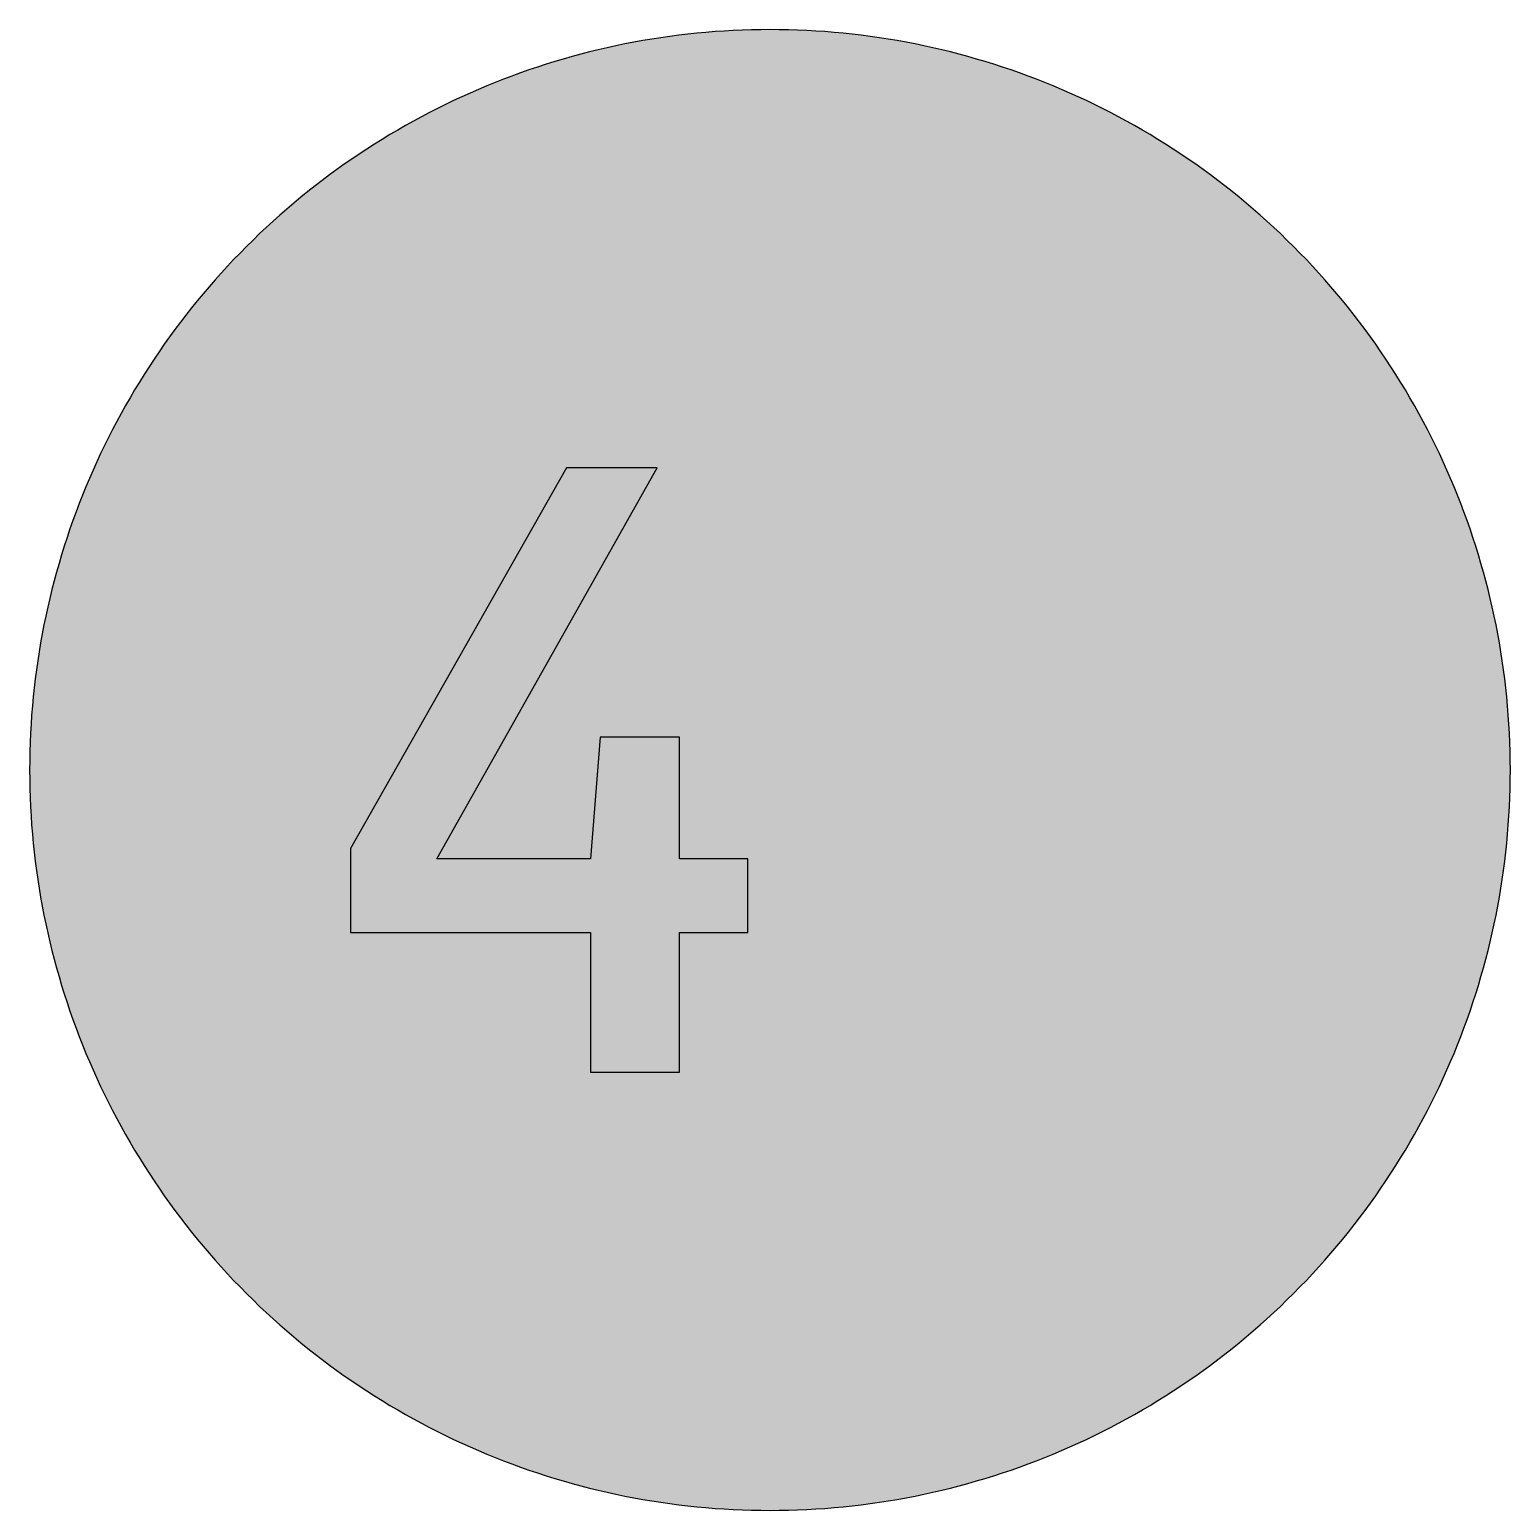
# Model space of a CAD drawing. Header units: millimetres. Extents: x 0 to 212, y 0 to 212.
import ezdxf

# ---------------------------------------------------------------- set-up
doc = ezdxf.new("R2010")
doc.units = ezdxf.units.MM

msp = doc.modelspace()

# ---------------------------------------------------------------- hatches: boundary and pattern name
for color, points in [(254, [(211.7189, 105.8869), (211.709, 107.2007), (211.6861, 108.5139), (211.6455, 109.8245), (211.5871, 111.1326), (211.5134, 112.4407), (211.4245, 113.7437), (211.3204, 115.0468), (211.201, 116.3447), (211.0638, 117.6426), (210.9114, 118.9355), (210.7413, 120.2258), (210.5584, 121.5136), (210.3577, 122.7988), (210.1418, 124.079), (209.9107, 125.3566), (209.6643, 126.6292), (209.4027, 127.8992), (209.1258, 129.1641), (208.8337, 130.4239), (208.5264, 131.6812), (208.2038, 132.936), (207.866, 134.1831), (207.5104, 135.4277), (207.1421, 136.6647), (206.7611, 137.8991), (206.3623, 139.1285), (205.9483, 140.3502), (205.5216, 141.5694), (205.0771, 142.781), (204.6199, 143.9901), (204.1474, 145.1915), (203.6623, 146.3853), (203.1619, 147.574), (202.6463, 148.7576), (202.1154, 149.9362), (201.5693, 151.1046), (201.0105, 152.2705), (200.439, 153.4262), (199.8523, 154.5768), (199.2503, 155.7198), (198.6356, 156.8577), (198.0057, 157.9855), (197.3605, 159.1081), (196.7052, 160.2232), (196.0321, 161.3281), (195.3489, 162.4279), (194.6504, 163.5176), (193.9366, 164.6022), (193.2102, 165.6766), (192.471, 166.7434), (191.7167, 167.8), (190.9521, 168.849), (190.1698, 169.8904), (189.3773, 170.9217), (188.5696, 171.9428), (187.7517, 172.9562), (186.9161, 173.9621), (186.0702, 174.9552), (185.2117, 175.9407), (184.338, 176.9161), (183.454, 177.8838), (182.5549, 178.8389), (181.643, 179.7837), (180.721, 180.7185), (179.7837, 181.643), (178.8389, 182.5549), (177.8838, 183.454), (176.9161, 184.338), (175.9407, 185.2117), (174.9552, 186.0702), (173.9621, 186.9161), (172.9562, 187.7492), (171.9428, 188.5696), (170.9217, 189.3773), (169.8904, 190.1698), (168.849, 190.9496), (167.8, 191.7167), (166.7408, 192.471), (165.6766, 193.2102), (164.6022, 193.9366), (163.5176, 194.6504), (162.4279, 195.3489), (161.3281, 196.0321), (160.2232, 196.7052), (159.1081, 197.3631), (157.9855, 198.0057), (156.8577, 198.6356), (155.7198, 199.2503), (154.5768, 199.8523), (153.4262, 200.439), (152.2705, 201.0131), (151.1046, 201.5719), (149.9362, 202.1154), (148.7576, 202.6463), (147.574, 203.1619), (146.3853, 203.6623), (145.1889, 204.15), (143.9875, 204.6199), (142.781, 205.0796), (141.5694, 205.5216), (140.3502, 205.9483), (139.1285, 206.3623), (137.8991, 206.7611), (136.6647, 207.1446), (135.4252, 207.5129), (134.1831, 207.866), (132.9334, 208.2038), (131.6812, 208.5264), (130.4239, 208.8337), (129.1641, 209.1284), (127.8966, 209.4052), (126.6292, 209.6668), (125.3541, 209.9132), (124.0765, 210.1444), (122.7963, 210.3603), (121.5136, 210.5584), (120.2258, 210.7438), (118.9355, 210.9114), (117.6401, 211.0638), (116.3447, 211.201), (115.0468, 211.3229), (113.7437, 211.4271), (112.4382, 211.516), (111.1326, 211.5896), (109.8245, 211.6455), (108.5113, 211.6861), (107.1982, 211.7115), (105.885, 211.7192), (104.5693, 211.7115), (103.2561, 211.6861), (101.9454, 211.6455), (100.6373, 211.5896), (99.3292, 211.516), (98.0262, 211.4271), (96.7232, 211.3229), (95.4253, 211.201), (94.1273, 211.0638), (92.8345, 210.9114), (91.5441, 210.7438), (90.2564, 210.5584), (88.9711, 210.3603), (87.691, 210.1444), (86.4133, 209.9132), (85.1408, 209.6668), (83.8708, 209.4052), (82.6059, 209.1284), (81.346, 208.8337), (80.0887, 208.5264), (78.834, 208.2038), (77.5868, 207.866), (76.3422, 207.5129), (75.1053, 207.1446), (73.8708, 206.7611), (72.6415, 206.3623), (71.4197, 205.9483), (70.2005, 205.5216), (68.9889, 205.0796), (67.7799, 204.6199), (66.5785, 204.15), (65.3847, 203.6623), (64.196, 203.1619), (63.0123, 202.6463), (61.8338, 202.1154), (60.6628, 201.5719), (59.4995, 201.0131), (58.3438, 200.439), (57.1932, 199.8523), (56.0502, 199.2503), (54.9123, 198.6356), (53.7845, 198.0057), (52.6618, 197.3631), (51.5468, 196.7052), (50.4419, 196.0321), (49.342, 195.3489), (48.2524, 194.6504), (47.1678, 193.9366), (46.0934, 193.2102), (45.0266, 192.471), (43.9699, 191.7167), (42.9209, 190.9496), (41.8795, 190.1698), (40.8483, 189.3773), (39.8272, 188.5696), (38.8137, 187.7492), (37.8079, 186.9161), (36.8148, 186.0702), (35.8292, 185.2117), (34.8539, 184.338), (33.8861, 183.454), (32.9311, 182.5549), (31.9862, 181.643), (31.049, 180.7185), (30.1269, 179.7837), (29.2151, 178.8389), (28.3159, 177.8838), (27.432, 176.9161), (26.5582, 175.9407), (25.6997, 174.9552), (24.8539, 173.9621), (24.0208, 172.9562), (23.2004, 171.9428), (22.3926, 170.9217), (21.6002, 169.8904), (20.8204, 168.849), (20.0533, 167.8), (19.2989, 166.7434), (18.5598, 165.6766), (17.8333, 164.6022), (17.1196, 163.5176), (16.4211, 162.4279), (15.7378, 161.3281), (15.0647, 160.2232), (14.4069, 159.1081), (13.7643, 157.9855), (13.1343, 156.8577), (12.5197, 155.7198), (11.9177, 154.5768), (11.3309, 153.4262), (10.7569, 152.2705), (10.1981, 151.1046), (9.6545, 149.9362), (9.1237, 148.7576), (8.6081, 147.574), (8.1077, 146.3853), (7.62, 145.1915), (7.1501, 143.9901), (6.6904, 142.781), (6.2484, 141.5694), (5.8217, 140.3502), (5.4077, 139.1285), (5.0089, 137.8991), (4.6253, 136.6647), (4.257, 135.4277), (3.904, 134.1831), (3.5662, 132.936), (3.2436, 131.6812), (2.9362, 130.4239), (2.6416, 129.1641), (2.3647, 127.8992), (2.1031, 126.6292), (1.8567, 125.3566), (1.6256, 124.079), (1.4097, 122.7988), (1.2116, 121.5136), (1.0262, 120.2258), (0.8585, 118.9355), (0.7061, 117.6426), (0.569, 116.3447), (0.447, 115.0468), (0.3429, 113.7437), (0.254, 112.4407), (0.1803, 111.1326), (0.1245, 109.8245), (0.0838, 108.5139), (0.0584, 107.2007), (0.0508, 105.885), (0.0584, 104.5718), (0.0838, 103.2586), (0.1245, 101.9454), (0.1803, 100.6373), (0.254, 99.3318), (0.3429, 98.0262), (0.447, 96.7232), (0.569, 95.4253), (0.7061, 94.1299), (0.8585, 92.8345), (1.0262, 91.5441), (1.2116, 90.2564), (1.4097, 88.9737), (1.6256, 87.6935), (1.8567, 86.4159), (2.1031, 85.1408), (2.3647, 83.8733), (2.6416, 82.6059), (2.9362, 81.346), (3.2436, 80.0887), (3.5662, 78.8365), (3.904, 77.5868), (4.257, 76.3448), (4.6253, 75.1053), (5.0089, 73.8708), (5.4077, 72.6415), (5.8217, 71.4197), (6.2484, 70.2005), (6.6904, 68.9889), (7.1501, 67.7824), (7.62, 66.581), (8.1077, 65.3847), (8.6081, 64.196), (9.1237, 63.0123), (9.6545, 61.8338), (10.1981, 60.6654), (10.7569, 59.4995), (11.3309, 58.3438), (11.9177, 57.1932), (12.5197, 56.0502), (13.1343, 54.9123), (13.7643, 53.7845), (14.4069, 52.6618), (15.0647, 51.5468), (15.7378, 50.4419), (16.4211, 49.342), (17.1196, 48.2524), (17.8333, 47.1678), (18.5598, 46.0934), (19.2989, 45.0291), (20.0533, 43.9699), (20.8204, 42.9209), (21.6002, 41.8795), (22.3926, 40.8483), (23.2004, 39.8272), (24.0208, 38.8137), (24.8539, 37.8079), (25.6997, 36.8148), (26.5582, 35.8292), (27.432, 34.8539), (28.3159, 33.8861), (29.2151, 32.9311), (30.1269, 31.9862), (31.049, 31.049), (31.9862, 30.1269), (32.9311, 29.2151), (33.8861, 28.3159), (34.8539, 27.432), (35.8292, 26.5582), (36.8148, 25.6997), (37.8079, 24.8539), (38.8137, 24.0182), (39.8272, 23.2004), (40.8483, 22.3926), (41.8795, 21.6002), (42.9209, 20.8178), (43.9699, 20.0533), (45.0266, 19.2989), (46.0934, 18.5598), (47.1678, 17.8333), (48.2524, 17.1196), (49.342, 16.4211), (50.4419, 15.7378), (51.5468, 15.0647), (52.6618, 14.4094), (53.7845, 13.7643), (54.9123, 13.1343), (56.0502, 12.5197), (57.1932, 11.9177), (58.3438, 11.3309), (59.4995, 10.7594), (60.6628, 10.2006), (61.8338, 9.6545), (63.0123, 9.1237), (64.196, 8.6081), (65.3847, 8.1077), (66.5785, 7.6225), (67.7799, 7.1501), (68.9889, 6.6929), (70.2005, 6.2484), (71.4197, 5.8217), (72.6415, 5.4077), (73.8708, 5.0089), (75.1053, 4.6279), (76.3422, 4.2596), (77.5868, 3.904), (78.834, 3.5662), (80.0887, 3.2436), (81.346, 2.9362), (82.6059, 2.6441), (83.8708, 2.3673), (85.1408, 2.1057), (86.4133, 1.8593), (87.691, 1.6281), (88.9711, 1.4122), (90.2564, 1.2116), (91.5441, 1.0287), (92.8345, 0.8585), (94.1273, 0.7061), (95.4253, 0.569), (96.7232, 0.4496), (98.0262, 0.3454), (99.3292, 0.2565), (100.6373, 0.1829), (101.9454, 0.1245), (103.2561, 0.0838), (104.5693, 0.061), (105.885, 0.0533), (107.1982, 0.061), (108.5113, 0.0838), (109.8245, 0.1245), (111.1326, 0.1829), (112.4382, 0.2565), (113.7437, 0.3454), (115.0468, 0.4496), (116.3447, 0.569), (117.6401, 0.7061), (118.9355, 0.8585), (120.2258, 1.0287), (121.5136, 1.2116), (122.7963, 1.4122), (124.0765, 1.6281), (125.3541, 1.8593), (126.6292, 2.1057), (127.8966, 2.3673), (129.1641, 2.6441), (130.4239, 2.9362), (131.6812, 3.2436), (132.9334, 3.5662), (134.1831, 3.904), (135.4252, 4.2596), (136.6647, 4.6279), (137.8991, 5.0089), (139.1285, 5.4077), (140.3502, 5.8217), (141.5694, 6.2484), (142.781, 6.6929), (143.9875, 7.1501), (145.1889, 7.6225), (146.3853, 8.1077), (147.574, 8.6081), (148.7576, 9.1237), (149.9362, 9.6545), (151.1046, 10.2006), (152.2705, 10.7594), (153.4262, 11.3309), (154.5768, 11.9177), (155.7198, 12.5197), (156.8577, 13.1343), (157.9855, 13.7643), (159.1081, 14.4094), (160.2232, 15.0647), (161.3281, 15.7378), (162.4279, 16.4211), (163.5176, 17.1196), (164.6022, 17.8333), (165.6766, 18.5598), (166.7408, 19.2989), (167.8, 20.0533), (168.849, 20.8178), (169.8904, 21.6002), (170.9217, 22.3926), (171.9428, 23.2004), (172.9562, 24.0182), (173.9621, 24.8539), (174.9552, 25.6997), (175.9407, 26.5582), (176.9161, 27.432), (177.8838, 28.3159), (178.8389, 29.2151), (179.7837, 30.1269), (180.721, 31.049), (181.643, 31.9862), (182.5549, 32.9311), (183.454, 33.8861), (184.338, 34.8539), (185.2117, 35.8292), (186.0702, 36.8148), (186.9161, 37.8079), (187.7517, 38.8137), (188.5696, 39.8272), (189.3773, 40.8483), (190.1698, 41.8795), (190.9521, 42.9209), (191.7167, 43.9699), (192.471, 45.0291), (193.2102, 46.0934), (193.9366, 47.1678), (194.6504, 48.2524), (195.3489, 49.342), (196.0321, 50.4419), (196.7052, 51.5468), (197.3605, 52.6618), (198.0057, 53.7845), (198.6356, 54.9123), (199.2503, 56.0502), (199.8523, 57.1932), (200.439, 58.3438), (201.0105, 59.4995), (201.5693, 60.6654), (202.1154, 61.8338), (202.6463, 63.0123), (203.1619, 64.196), (203.6623, 65.3847), (204.1474, 66.581), (204.6199, 67.7824), (205.0771, 68.9889), (205.5216, 70.2005), (205.9483, 71.4197), (206.3623, 72.6415), (206.7611, 73.8708), (207.1421, 75.1053), (207.5104, 76.3448), (207.866, 77.5868), (208.2038, 78.8365), (208.5264, 80.0887), (208.8337, 81.346), (209.1258, 82.6059), (209.4027, 83.8733), (209.6643, 85.1408), (209.9107, 86.4159), (210.1418, 87.6935), (210.3577, 88.9737), (210.5584, 90.2564), (210.7413, 91.5441), (210.9114, 92.8345), (211.0638, 94.1299), (211.201, 95.4253), (211.3204, 96.7232), (211.4245, 98.0262), (211.5134, 99.3318), (211.5871, 100.6373), (211.6455, 101.9454), (211.6861, 103.2586), (211.709, 104.5718), (211.7166, 105.885)]), (59, [(102.7105, 82.6738), (102.7105, 93.169), (92.9569, 93.169), (92.9569, 110.5775), (81.5979, 110.5775), (80.239, 93.169), (58.2605, 93.169), (89.746, 149.1022), (76.7814, 149.1022), (45.9133, 94.6503), (45.9133, 82.6738), (80.239, 82.6738), (80.239, 62.6717), (92.9569, 62.6717), (92.9569, 82.6738)])]:
    msp.add_hatch(color=color).paths.add_polyline_path(points)
h = msp.add_hatch(color=59)
edge = h.paths.add_edge_path()
edge.add_line((149.3654, 105.7628), (149.3622, 104.5083))
edge.add_line((149.3622, 104.5083), (149.352, 103.284))
edge.add_line((149.352, 103.284), (149.3393, 102.0877))
edge.add_line((149.3393, 102.0877), (149.319, 100.9193))
edge.add_line((149.319, 100.9193), (149.2961, 99.7788))
edge.add_line((149.2961, 99.7788), (149.2656, 98.6638))
edge.add_line((149.2656, 98.6638), (149.2275, 97.5766))
edge.add_line((149.2275, 97.5766), (149.1869, 96.5175))
edge.add_line((149.1869, 96.5175), (149.1386, 95.4837))
edge.add_line((149.1386, 95.4837), (149.0828, 94.4778))
edge.add_line((149.0828, 94.4778), (149.0243, 93.4974))
edge.add_line((149.0243, 93.4974), (148.9583, 92.5424))
edge.add_line((148.9583, 92.5424), (148.8872, 91.6127))
edge.add_line((148.8872, 91.6127), (148.8084, 90.7059))
edge.add_line((148.8084, 90.7059), (148.7246, 89.8271))
edge.add_line((148.7246, 89.8271), (148.6332, 88.9711))
edge.add_line((148.6332, 88.9711), (148.5367, 88.1405))
edge.add_line((148.5367, 88.1405), (148.4325, 87.3328))
edge.add_line((148.4325, 87.3328), (148.3233, 86.5505))
edge.add_line((148.3233, 86.5505), (148.2065, 85.791))
edge.add_line((148.2065, 85.791), (148.0845, 85.0544))
edge.add_line((148.0845, 85.0544), (147.955, 84.3407))
edge.add_line((147.955, 84.3407), (147.8204, 83.6473))
edge.add_line((147.8204, 83.6473), (147.6781, 82.9793))
edge.add_line((147.6781, 82.9793), (147.5283, 82.3316))
edge.add_line((147.5283, 82.3316), (147.3733, 81.7067))
edge.add_line((147.3733, 81.7067), (147.2108, 81.1047))
edge.add_line((147.2108, 81.1047), (147.0406, 80.5205))
edge.add_line((147.0406, 80.5205), (146.8653, 79.9592))
edge.add_line((146.8653, 79.9592), (146.6799, 79.4182))
edge.add_line((146.6799, 79.4182), (146.4894, 78.8975))
edge.add_line((146.4894, 78.8975), (146.2938, 78.3971))
edge.add_line((146.2938, 78.3971), (146.0881, 77.917))
edge.add_line((146.0881, 77.917), (145.8773, 77.4548))
edge.add_line((145.8773, 77.4548), (145.6563, 77.0128))
edge.add_line((145.6563, 77.0128), (145.4302, 76.5912))
edge.add_line((145.4302, 76.5912), (145.1966, 76.1873))
edge.add_line((145.1966, 76.1873), (144.9553, 75.8012))
edge.add_line((144.9553, 75.8012), (144.7063, 75.4329))
edge.add_line((144.7063, 75.4329), (144.4498, 75.0824))
edge.add_line((144.4498, 75.0824), (144.1882, 74.7522))
edge.add_line((144.1882, 74.7522), (143.9164, 74.4372))
edge.add_line((143.9164, 74.4372), (143.637, 74.1375))
edge.add_line((143.637, 74.1375), (143.35, 73.8581))
edge.add_line((143.35, 73.8581), (143.0553, 73.5914))
edge.add_line((143.0553, 73.5914), (142.7531, 73.3425))
edge.add_line((142.7531, 73.3425), (142.4432, 73.1114))
edge.add_line((142.4432, 73.1114), (142.1232, 72.8929))
edge.add_line((142.1232, 72.8929), (141.798, 72.6923))
edge.add_line((141.798, 72.6923), (141.4628, 72.5043))
edge.add_line((141.4628, 72.5043), (141.1199, 72.3341))
edge.add_line((141.1199, 72.3341), (140.7693, 72.1766))
edge.add_line((140.7693, 72.1766), (140.4112, 72.0319))
edge.add_line((140.4112, 72.0319), (140.0454, 71.9023))
edge.add_line((140.0454, 71.9023), (139.6695, 71.788))
edge.add_line((139.6695, 71.788), (139.286, 71.6839))
edge.add_line((139.286, 71.6839), (138.8923, 71.595))
edge.add_line((138.8923, 71.595), (138.491, 71.5188))
edge.add_line((138.491, 71.5188), (138.082, 71.4553))
edge.add_line((138.082, 71.4553), (137.6655, 71.4045))
edge.add_line((137.6655, 71.4045), (137.2387, 71.3638))
edge.add_line((137.2387, 71.3638), (136.8019, 71.3359))
edge.add_line((136.8019, 71.3359), (136.3599, 71.3181))
edge.add_line((136.3599, 71.3181), (135.9052, 71.313))
edge.add_line((135.9052, 71.313), (135.4531, 71.3207))
edge.add_line((135.4531, 71.3207), (135.0086, 71.341))
edge.add_line((135.0086, 71.341), (134.5743, 71.374))
edge.add_line((134.5743, 71.374), (134.1476, 71.4223))
edge.add_line((134.1476, 71.4223), (133.731, 71.4832))
edge.add_line((133.731, 71.4832), (133.3195, 71.5594))
edge.add_line((133.3195, 71.5594), (132.9207, 71.6509))
edge.add_line((132.9207, 71.6509), (132.527, 71.755))
edge.add_line((132.527, 71.755), (132.1435, 71.8744))
edge.add_line((132.1435, 71.8744), (131.7676, 72.009))
edge.add_line((131.7676, 72.009), (131.4018, 72.1589))
edge.add_line((131.4018, 72.1589), (131.0437, 72.324))
edge.add_line((131.0437, 72.324), (130.6932, 72.5043))
edge.add_line((130.6932, 72.5043), (130.3503, 72.6999))
edge.add_line((130.3503, 72.6999), (130.015, 72.9107))
edge.add_line((130.015, 72.9107), (129.6899, 73.1368))
edge.add_line((129.6899, 73.1368), (129.3698, 73.3781))
edge.add_line((129.3698, 73.3781), (129.0599, 73.6371))
edge.add_line((129.0599, 73.6371), (128.7577, 73.914))
edge.add_line((128.7577, 73.914), (128.463, 74.2061))
edge.add_line((128.463, 74.2061), (128.176, 74.5134))
edge.add_line((128.176, 74.5134), (127.8966, 74.8386))
edge.add_line((127.8966, 74.8386), (127.6248, 75.1789))
edge.add_line((127.6248, 75.1789), (127.3632, 75.5396))
edge.add_line((127.3632, 75.5396), (127.1067, 75.9155))
edge.add_line((127.1067, 75.9155), (126.8578, 76.3092))
edge.add_line((126.8578, 76.3092), (126.6165, 76.7207))
edge.add_line((126.6165, 76.7207), (126.3828, 77.15))
edge.add_line((126.3828, 77.15), (126.1567, 77.597))
edge.add_line((126.1567, 77.597), (125.9357, 78.0618))
edge.add_line((125.9357, 78.0618), (125.7249, 78.5444))
edge.add_line((125.7249, 78.5444), (125.5192, 79.0448))
edge.add_line((125.5192, 79.0448), (125.3211, 79.5655))
edge.add_line((125.3211, 79.5655), (125.1331, 80.104))
edge.add_line((125.1331, 80.104), (124.9477, 80.6628))
edge.add_line((124.9477, 80.6628), (124.7724, 81.2394))
edge.add_line((124.7724, 81.2394), (124.6022, 81.8337))
edge.add_line((124.6022, 81.8337), (124.4397, 82.4484))
edge.add_line((124.4397, 82.4484), (124.2847, 83.0834))
edge.add_line((124.2847, 83.0834), (124.1349, 83.7387))
edge.add_line((124.1349, 83.7387), (123.9926, 84.4118))
edge.add_line((123.9926, 84.4118), (123.858, 85.1078))
edge.add_line((123.858, 85.1078), (123.7285, 85.8215))
edge.add_line((123.7285, 85.8215), (123.6066, 86.5556))
edge.add_line((123.6066, 86.5556), (123.4897, 87.31))
edge.add_line((123.4897, 87.31), (123.3805, 88.0872))
edge.add_line((123.3805, 88.0872), (123.2764, 88.8822))
edge.add_line((123.2764, 88.8822), (123.1798, 89.7001))
edge.add_line((123.1798, 89.7001), (123.0884, 90.5383))
edge.add_line((123.0884, 90.5383), (123.0046, 91.3994))
edge.add_line((123.0046, 91.3994), (122.9258, 92.2807))
edge.add_line((122.9258, 92.2807), (122.8547, 93.1824))
edge.add_line((122.8547, 93.1824), (122.7887, 94.107))
edge.add_line((122.7887, 94.107), (122.7277, 95.0544))
edge.add_line((122.7277, 95.0544), (122.6744, 96.0222))
edge.add_line((122.6744, 96.0222), (122.6261, 97.0153))
edge.add_line((122.6261, 97.0153), (122.5855, 98.0262))
edge.add_line((122.5855, 98.0262), (122.5474, 99.0625))
edge.add_line((122.5474, 99.0625), (122.5169, 100.1217))
edge.add_line((122.5169, 100.1217), (122.4915, 101.2038))
edge.add_line((122.4915, 101.2038), (122.4737, 102.3087))
edge.add_line((122.4737, 102.3087), (122.4585, 103.4364))
edge.add_line((122.4585, 103.4364), (122.4509, 104.587))
edge.add_line((122.4509, 104.587), (122.4483, 105.7605))
edge.add_line((122.4483, 105.7605), (122.4509, 106.9594))
edge.add_line((122.4509, 106.9594), (122.461, 108.1303))
edge.add_line((122.461, 108.1303), (122.4737, 109.2784))
edge.add_line((122.4737, 109.2784), (122.494, 110.4036))
edge.add_line((122.494, 110.4036), (122.522, 111.5035))
edge.add_line((122.522, 111.5035), (122.555, 112.5804))
edge.add_line((122.555, 112.5804), (122.5931, 113.632))
edge.add_line((122.5931, 113.632), (122.6363, 114.6607))
edge.add_line((122.6363, 114.6607), (122.6871, 115.6665))
edge.add_line((122.6871, 115.6665), (122.743, 116.6495))
edge.add_line((122.743, 116.6495), (122.8065, 117.6096))
edge.add_line((122.8065, 117.6096), (122.875, 118.5469))
edge.add_line((122.875, 118.5469), (122.9512, 119.4613))
edge.add_line((122.9512, 119.4613), (123.0325, 120.3528))
edge.add_line((123.0325, 120.3528), (123.1214, 121.2215))
edge.add_line((123.1214, 121.2215), (123.2154, 122.0699))
edge.add_line((123.2154, 122.0699), (123.3145, 122.8954))
edge.add_line((123.3145, 122.8954), (123.4211, 123.698))
edge.add_line((123.4211, 123.698), (123.5354, 124.4829))
edge.add_line((123.5354, 124.4829), (123.6548, 125.2423))
edge.add_line((123.6548, 125.2423), (123.7818, 125.984))
edge.add_line((123.7818, 125.984), (123.9139, 126.7028))
edge.add_line((123.9139, 126.7028), (124.0536, 127.4013))
edge.add_line((124.0536, 127.4013), (124.2009, 128.0795))
edge.add_line((124.2009, 128.0795), (124.3533, 128.7374))
edge.add_line((124.3533, 128.7374), (124.5133, 129.3749))
edge.add_line((124.5133, 129.3749), (124.6784, 129.9921))
edge.add_line((124.6784, 129.9921), (124.8512, 130.589))
edge.add_line((124.8512, 130.589), (125.0315, 131.1681))
edge.add_line((125.0315, 131.1681), (125.2195, 131.7269))
edge.add_line((125.2195, 131.7269), (125.4125, 132.2654))
edge.add_line((125.4125, 132.2654), (125.6132, 132.7861))
edge.add_line((125.6132, 132.7861), (125.8189, 133.289))
edge.add_line((125.8189, 133.289), (126.0348, 133.7716))
edge.add_line((126.0348, 133.7716), (126.2558, 134.2339))
edge.add_line((126.2558, 134.2339), (126.4844, 134.681))
edge.add_line((126.4844, 134.681), (126.7206, 135.1077))
edge.add_line((126.7206, 135.1077), (126.9619, 135.5166))
edge.add_line((126.9619, 135.5166), (127.2134, 135.9103))
edge.add_line((127.2134, 135.9103), (127.4699, 136.2837))
edge.add_line((127.4699, 136.2837), (127.7341, 136.6418))
edge.add_line((127.7341, 136.6418), (128.0058, 136.9797))
edge.add_line((128.0058, 136.9797), (128.2852, 137.3022))
edge.add_line((128.2852, 137.3022), (128.5723, 137.607))
edge.add_line((128.5723, 137.607), (128.8669, 137.8966))
edge.add_line((128.8669, 137.8966), (129.1666, 138.1684))
edge.add_line((129.1666, 138.1684), (129.4765, 138.4249))
edge.add_line((129.4765, 138.4249), (129.794, 138.6662))
edge.add_line((129.794, 138.6662), (130.1166, 138.8897))
edge.add_line((130.1166, 138.8897), (130.4493, 139.098))
edge.add_line((130.4493, 139.098), (130.7871, 139.2911))
edge.add_line((130.7871, 139.2911), (131.1351, 139.4663))
edge.add_line((131.1351, 139.4663), (131.4882, 139.6289))
edge.add_line((131.4882, 139.6289), (131.8514, 139.7762))
edge.add_line((131.8514, 139.7762), (132.2197, 139.9083))
edge.add_line((132.2197, 139.9083), (132.5982, 140.0251))
edge.add_line((132.5982, 140.0251), (132.9842, 140.1293))
edge.add_line((132.9842, 140.1293), (133.3779, 140.2156))
edge.add_line((133.3779, 140.2156), (133.7793, 140.2918))
edge.add_line((133.7793, 140.2918), (134.1882, 140.3528))
edge.add_line((134.1882, 140.3528), (134.6048, 140.3985))
edge.add_line((134.6048, 140.3985), (135.0315, 140.4315))
edge.add_line((135.0315, 140.4315), (135.4658, 140.4518))
edge.add_line((135.4658, 140.4518), (135.9052, 140.4569))
edge.add_line((135.9052, 140.4569), (136.3472, 140.4518))
edge.add_line((136.3472, 140.4518), (136.7815, 140.4341))
edge.add_line((136.7815, 140.4341), (137.2057, 140.4061))
edge.add_line((137.2057, 140.4061), (137.6248, 140.3655))
edge.add_line((137.6248, 140.3655), (138.0338, 140.3121))
edge.add_line((138.0338, 140.3121), (138.4351, 140.2461))
edge.add_line((138.4351, 140.2461), (138.8288, 140.1674))
edge.add_line((138.8288, 140.1674), (139.2149, 140.0759))
edge.add_line((139.2149, 140.0759), (139.5908, 139.9718))
edge.add_line((139.5908, 139.9718), (139.9616, 139.8524))
edge.add_line((139.9616, 139.8524), (140.3248, 139.7203))
edge.add_line((140.3248, 139.7203), (140.6779, 139.573))
edge.add_line((140.6779, 139.573), (141.0259, 139.413))
edge.add_line((141.0259, 139.413), (141.3637, 139.2352))
edge.add_line((141.3637, 139.2352), (141.6964, 139.0447))
edge.add_line((141.6964, 139.0447), (142.019, 138.8389))
edge.add_line((142.019, 138.8389), (142.3365, 138.618))
edge.add_line((142.3365, 138.618), (142.6439, 138.3792))
edge.add_line((142.6439, 138.3792), (142.9461, 138.1277))
edge.add_line((142.9461, 138.1277), (143.2408, 137.856))
edge.add_line((143.2408, 137.856), (143.5278, 137.5715))
edge.add_line((143.5278, 137.5715), (143.8072, 137.2667))
edge.add_line((143.8072, 137.2667), (144.079, 136.9466))
edge.add_line((144.079, 136.9466), (144.3431, 136.6088))
edge.add_line((144.3431, 136.6088), (144.5997, 136.2532))
edge.add_line((144.5997, 136.2532), (144.8486, 135.8798))
edge.add_line((144.8486, 135.8798), (145.0924, 135.4887))
edge.add_line((145.0924, 135.4887), (145.3286, 135.0797))
edge.add_line((145.3286, 135.0797), (145.5572, 134.6505))
edge.add_line((145.5572, 134.6505), (145.7782, 134.2034))
edge.add_line((145.7782, 134.2034), (145.9941, 133.7361))
edge.add_line((145.9941, 133.7361), (146.1999, 133.2484))
edge.add_line((146.1999, 133.2484), (146.4005, 132.7429))
edge.add_line((146.4005, 132.7429), (146.5936, 132.2172))
edge.add_line((146.5936, 132.2172), (146.7815, 131.6711))
edge.add_line((146.7815, 131.6711), (146.9619, 131.1021))
edge.add_line((146.9619, 131.1021), (147.1346, 130.5154))
edge.add_line((147.1346, 130.5154), (147.2997, 129.9058))
edge.add_line((147.2997, 129.9058), (147.4597, 129.2758))
edge.add_line((147.4597, 129.2758), (147.6121, 128.6231))
edge.add_line((147.6121, 128.6231), (147.7594, 127.9474))
edge.add_line((147.7594, 127.9474), (147.8991, 127.2515))
edge.add_line((147.8991, 127.2515), (148.0312, 126.5326))
edge.add_line((148.0312, 126.5326), (148.1582, 125.791))
edge.add_line((148.1582, 125.791), (148.2776, 125.0264))
edge.add_line((148.2776, 125.0264), (148.3919, 124.2365))
edge.add_line((148.3919, 124.2365), (148.4986, 123.4262))
edge.add_line((148.4986, 123.4262), (148.5976, 122.5906))
edge.add_line((148.5976, 122.5906), (148.6916, 121.7295))
edge.add_line((148.6916, 121.7295), (148.7805, 120.8456))
edge.add_line((148.7805, 120.8456), (148.8618, 119.9388))
edge.add_line((148.8618, 119.9388), (148.938, 119.0041))
edge.add_line((148.938, 119.0041), (149.0066, 118.0465))
edge.add_line((149.0066, 118.0465), (149.0675, 117.061))
edge.add_line((149.0675, 117.061), (149.1259, 116.0526))
edge.add_line((149.1259, 116.0526), (149.1767, 115.0163))
edge.add_line((149.1767, 115.0163), (149.2199, 113.9546))
edge.add_line((149.2199, 113.9546), (149.258, 112.8649))
edge.add_line((149.258, 112.8649), (149.291, 111.7498))
edge.add_line((149.291, 111.7498), (149.3164, 110.6068))
edge.add_line((149.3164, 110.6068), (149.3368, 109.4384))
edge.add_line((149.3368, 109.4384), (149.352, 108.2396))
edge.add_line((149.352, 108.2396), (149.3622, 107.0153))
edge.add_line((149.3622, 107.0153), (149.3647, 105.7605))
edge = h.paths.add_edge_path(flags=16)
edge.add_line((162.33, 105.7628), (162.3238, 107.1626))
edge.add_line((162.3238, 107.1626), (162.306, 108.5393))
edge.add_line((162.306, 108.5393), (162.2781, 109.8956))
edge.add_line((162.2781, 109.8956), (162.24, 111.2266))
edge.add_line((162.24, 111.2266), (162.1892, 112.5347))
edge.add_line((162.1892, 112.5347), (162.1282, 113.8225))
edge.add_line((162.1282, 113.8225), (162.0545, 115.0849))
edge.add_line((162.0545, 115.0849), (161.9682, 116.3269))
edge.add_line((161.9682, 116.3269), (161.8717, 117.5436))
edge.add_line((161.8717, 117.5436), (161.7624, 118.7399))
edge.add_line((161.7624, 118.7399), (161.6431, 119.9134))
edge.add_line((161.6431, 119.9134), (161.5084, 121.0615))
edge.add_line((161.5084, 121.0615), (161.3637, 122.1892))
edge.add_line((161.3637, 122.1892), (161.2087, 123.2941))
edge.add_line((161.2087, 123.2941), (161.0385, 124.3762))
edge.add_line((161.0385, 124.3762), (160.8557, 125.4354))
edge.add_line((160.8557, 125.4354), (160.6626, 126.4717))
edge.add_line((160.6626, 126.4717), (160.4569, 127.4877))
edge.add_line((160.4569, 127.4877), (160.2384, 128.4808))
edge.add_line((160.2384, 128.4808), (160.0048, 129.4486))
edge.add_line((160.0048, 129.4486), (159.7609, 130.396))
edge.add_line((159.7609, 130.396), (159.5044, 131.3205))
edge.add_line((159.5044, 131.3205), (159.2326, 132.2248))
edge.add_line((159.2326, 132.2248), (158.9507, 133.1036))
edge.add_line((158.9507, 133.1036), (158.6535, 133.9621))
edge.add_line((158.6535, 133.9621), (158.3436, 134.7978))
edge.add_line((158.3436, 134.7978), (158.021, 135.6106))
edge.add_line((158.021, 135.6106), (157.6832, 136.4031))
edge.add_line((157.6832, 136.4031), (157.3327, 137.1727))
edge.add_line((157.3327, 137.1727), (156.9695, 137.9195))
edge.add_line((156.9695, 137.9195), (156.5935, 138.6434))
edge.add_line((156.5935, 138.6434), (156.2024, 139.3469))
edge.add_line((156.2024, 139.3469), (155.796, 140.0277))
edge.add_line((155.796, 140.0277), (155.3794, 140.6855))
edge.add_line((155.3794, 140.6855), (154.9451, 141.3231))
edge.add_line((154.9451, 141.3231), (154.498, 141.9352))
edge.add_line((154.498, 141.9352), (154.0383, 142.5296))
edge.add_line((154.0383, 142.5296), (153.5633, 143.1011))
edge.add_line((153.5633, 143.1011), (153.0731, 143.6497))
edge.add_line((153.0731, 143.6497), (152.5676, 144.1755))
edge.add_line((152.5676, 144.1755), (152.0495, 144.6809))
edge.add_line((152.0495, 144.6809), (151.5161, 145.1635))
edge.add_line((151.5161, 145.1635), (150.9674, 145.6258))
edge.add_line((150.9674, 145.6258), (150.4061, 146.0652))
edge.add_line((150.4061, 146.0652), (149.827, 146.4843))
edge.add_line((149.827, 146.4843), (149.2352, 146.8806))
edge.add_line((149.2352, 146.8806), (148.6281, 147.254))
edge.add_line((148.6281, 147.254), (148.0058, 147.607))
edge.add_line((148.0058, 147.607), (147.3657, 147.9398))
edge.add_line((147.3657, 147.9398), (146.7129, 148.2496))
edge.add_line((146.7129, 148.2496), (146.0449, 148.5367))
edge.add_line((146.0449, 148.5367), (145.3591, 148.8034))
edge.add_line((145.3591, 148.8034), (144.6606, 149.0497))
edge.add_line((144.6606, 149.0497), (143.9443, 149.2733))
edge.add_line((143.9443, 149.2733), (143.2128, 149.4739))
edge.add_line((143.2128, 149.4739), (142.4661, 149.6568))
edge.add_line((142.4661, 149.6568), (141.7015, 149.8168))
edge.add_line((141.7015, 149.8168), (140.9243, 149.954))
edge.add_line((140.9243, 149.954), (140.1267, 150.0708))
edge.add_line((140.1267, 150.0708), (139.3165, 150.1673))
edge.add_line((139.3165, 150.1673), (138.4884, 150.241))
edge.add_line((138.4884, 150.241), (137.6451, 150.2943))
edge.add_line((137.6451, 150.2943), (136.7841, 150.3248))
edge.add_line((136.7841, 150.3248), (135.9052, 150.335))
edge.add_line((135.9052, 150.335), (135.0289, 150.3248))
edge.add_line((135.0289, 150.3248), (134.1679, 150.2943))
edge.add_line((134.1679, 150.2943), (133.3246, 150.241))
edge.add_line((133.3246, 150.241), (132.4966, 150.1673))
edge.add_line((132.4966, 150.1673), (131.6838, 150.0708))
edge.add_line((131.6838, 150.0708), (130.8887, 149.954))
edge.add_line((130.8887, 149.954), (130.1115, 149.8168))
edge.add_line((130.1115, 149.8168), (129.347, 149.6568))
edge.add_line((129.347, 149.6568), (128.6002, 149.4739))
edge.add_line((128.6002, 149.4739), (127.8687, 149.2733))
edge.add_line((127.8687, 149.2733), (127.1524, 149.0497))
edge.add_line((127.1524, 149.0497), (126.4539, 148.8034))
edge.add_line((126.4539, 148.8034), (125.7681, 148.5367))
edge.add_line((125.7681, 148.5367), (125.1001, 148.2496))
edge.add_line((125.1001, 148.2496), (124.4473, 147.9398))
edge.add_line((124.4473, 147.9398), (123.8072, 147.607))
edge.add_line((123.8072, 147.607), (123.1849, 147.254))
edge.add_line((123.1849, 147.254), (122.5779, 146.8806))
edge.add_line((122.5779, 146.8806), (121.9835, 146.4843))
edge.add_line((121.9835, 146.4843), (121.4069, 146.0652))
edge.add_line((121.4069, 146.0652), (120.843, 145.6258))
edge.add_line((120.843, 145.6258), (120.2969, 145.1635))
edge.add_line((120.2969, 145.1635), (119.7635, 144.6809))
edge.add_line((119.7635, 144.6809), (119.2454, 144.1755))
edge.add_line((119.2454, 144.1755), (118.7399, 143.6497))
edge.add_line((118.7399, 143.6497), (118.2497, 143.1011))
edge.add_line((118.2497, 143.1011), (117.7747, 142.5296))
edge.add_line((117.7747, 142.5296), (117.315, 141.9352))
edge.add_line((117.315, 141.9352), (116.8679, 141.3231))
edge.add_line((116.8679, 141.3231), (116.4336, 140.6855))
edge.add_line((116.4336, 140.6855), (116.0145, 140.0277))
edge.add_line((116.0145, 140.0277), (115.6106, 139.3469))
edge.add_line((115.6106, 139.3469), (115.2195, 138.6434))
edge.add_line((115.2195, 138.6434), (114.8436, 137.9195))
edge.add_line((114.8436, 137.9195), (114.4778, 137.1727))
edge.add_line((114.4778, 137.1727), (114.1298, 136.4031))
edge.add_line((114.1298, 136.4031), (113.792, 135.6106))
edge.add_line((113.792, 135.6106), (113.4694, 134.7978))
edge.add_line((113.4694, 134.7978), (113.1595, 133.9621))
edge.add_line((113.1595, 133.9621), (112.8624, 133.1036))
edge.add_line((112.8624, 133.1036), (112.5804, 132.2248))
edge.add_line((112.5804, 132.2248), (112.3086, 131.3205))
edge.add_line((112.3086, 131.3205), (112.0521, 130.396))
edge.add_line((112.0521, 130.396), (111.8083, 129.4486))
edge.add_line((111.8083, 129.4486), (111.5746, 128.4808))
edge.add_line((111.5746, 128.4808), (111.3561, 127.4877))
edge.add_line((111.3561, 127.4877), (111.1504, 126.4717))
edge.add_line((111.1504, 126.4717), (110.9548, 125.4354))
edge.add_line((110.9548, 125.4354), (110.7745, 124.3762))
edge.add_line((110.7745, 124.3762), (110.6043, 123.2941))
edge.add_line((110.6043, 123.2941), (110.4494, 122.1892))
edge.add_line((110.4494, 122.1892), (110.3046, 121.0615))
edge.add_line((110.3046, 121.0615), (110.17, 119.9134))
edge.add_line((110.17, 119.9134), (110.0506, 118.7399))
edge.add_line((110.0506, 118.7399), (109.9414, 117.5436))
edge.add_line((109.9414, 117.5436), (109.8448, 116.3269))
edge.add_line((109.8448, 116.3269), (109.7585, 115.0849))
edge.add_line((109.7585, 115.0849), (109.6848, 113.8225))
edge.add_line((109.6848, 113.8225), (109.6239, 112.5347))
edge.add_line((109.6239, 112.5347), (109.5731, 111.2266))
edge.add_line((109.5731, 111.2266), (109.535, 109.8956))
edge.add_line((109.535, 109.8956), (109.507, 108.5393))
edge.add_line((109.507, 108.5393), (109.4892, 107.1626))
edge.add_line((109.4892, 107.1626), (109.4842, 105.7605))
edge.add_line((109.4842, 105.7605), (109.4892, 104.361))
edge.add_line((109.4892, 104.361), (109.507, 102.9843))
edge.add_line((109.507, 102.9843), (109.535, 101.6305))
edge.add_line((109.535, 101.6305), (109.5731, 100.2995))
edge.add_line((109.5731, 100.2995), (109.6239, 98.9914))
edge.add_line((109.6239, 98.9914), (109.6848, 97.7062))
edge.add_line((109.6848, 97.7062), (109.7585, 96.4463))
edge.add_line((109.7585, 96.4463), (109.8448, 95.2068))
edge.add_line((109.8448, 95.2068), (109.9414, 93.9927))
edge.add_line((109.9414, 93.9927), (110.0506, 92.7989))
edge.add_line((110.0506, 92.7989), (110.17, 91.6305))
edge.add_line((110.17, 91.6305), (110.3046, 90.485))
edge.add_line((110.3046, 90.485), (110.4494, 89.3597))
edge.add_line((110.4494, 89.3597), (110.6043, 88.2599))
edge.add_line((110.6043, 88.2599), (110.7745, 87.1804))
edge.add_line((110.7745, 87.1804), (110.9548, 86.1263))
edge.add_line((110.9548, 86.1263), (111.1504, 85.0925))
edge.add_line((111.1504, 85.0925), (111.3561, 84.0842))
edge.add_line((111.3561, 84.0842), (111.5746, 83.0961))
edge.add_line((111.5746, 83.0961), (111.8083, 82.1309))
edge.add_line((111.8083, 82.1309), (112.0521, 81.1886))
edge.add_line((112.0521, 81.1886), (112.3086, 80.2691))
edge.add_line((112.3086, 80.2691), (112.5804, 79.3725))
edge.add_line((112.5804, 79.3725), (112.8624, 78.4962))
edge.add_line((112.8624, 78.4962), (113.1595, 77.6453))
edge.add_line((113.1595, 77.6453), (113.4694, 76.8147))
edge.add_line((113.4694, 76.8147), (113.792, 76.007))
edge.add_line((113.792, 76.007), (114.1298, 75.2221))
edge.add_line((114.1298, 75.2221), (114.4778, 74.4576))
edge.add_line((114.4778, 74.4576), (114.8436, 73.7159))
edge.add_line((114.8436, 73.7159), (115.2195, 72.9971))
edge.add_line((115.2195, 72.9971), (115.6106, 72.3011))
edge.add_line((115.6106, 72.3011), (116.0145, 71.6255))
edge.add_line((116.0145, 71.6255), (116.4336, 70.9727))
edge.add_line((116.4336, 70.9727), (116.8679, 70.3428))
edge.add_line((116.8679, 70.3428), (117.315, 69.7332))
edge.add_line((117.315, 69.7332), (117.7747, 69.1464))
edge.add_line((117.7747, 69.1464), (118.2497, 68.5825))
edge.add_line((118.2497, 68.5825), (118.7399, 68.039))
edge.add_line((118.7399, 68.039), (119.2454, 67.5183))
edge.add_line((119.2454, 67.5183), (119.7635, 67.0179))
edge.add_line((119.7635, 67.0179), (120.2969, 66.5404))
edge.add_line((120.2969, 66.5404), (120.843, 66.0832))
edge.add_line((120.843, 66.0832), (121.4069, 65.6488))
edge.add_line((121.4069, 65.6488), (121.9835, 65.2348))
edge.add_line((121.9835, 65.2348), (122.5779, 64.8437))
edge.add_line((122.5779, 64.8437), (123.1849, 64.4728))
edge.add_line((123.1849, 64.4728), (123.8072, 64.1248))
edge.add_line((123.8072, 64.1248), (124.4473, 63.7972))
edge.add_line((124.4473, 63.7972), (125.1001, 63.4924))
edge.add_line((125.1001, 63.4924), (125.7681, 63.2079))
edge.add_line((125.7681, 63.2079), (126.4539, 62.9437))
edge.add_line((126.4539, 62.9437), (127.1524, 62.7024))
edge.add_line((127.1524, 62.7024), (127.8687, 62.4815))
edge.add_line((127.8687, 62.4815), (128.6002, 62.2833))
edge.add_line((128.6002, 62.2833), (129.347, 62.1055))
edge.add_line((129.347, 62.1055), (130.1115, 61.9481))
edge.add_line((130.1115, 61.9481), (130.8887, 61.8109))
edge.add_line((130.8887, 61.8109), (131.6838, 61.6966))
edge.add_line((131.6838, 61.6966), (132.4966, 61.6026))
edge.add_line((132.4966, 61.6026), (133.3246, 61.529))
edge.add_line((133.3246, 61.529), (134.1679, 61.4782))
edge.add_line((134.1679, 61.4782), (135.0289, 61.4451))
edge.add_line((135.0289, 61.4451), (135.9052, 61.435))
edge.add_line((135.9052, 61.435), (136.7841, 61.4451))
edge.add_line((136.7841, 61.4451), (137.6451, 61.4782))
edge.add_line((137.6451, 61.4782), (138.4884, 61.529))
edge.add_line((138.4884, 61.529), (139.3165, 61.6026))
edge.add_line((139.3165, 61.6026), (140.1267, 61.6966))
edge.add_line((140.1267, 61.6966), (140.9243, 61.8109))
edge.add_line((140.9243, 61.8109), (141.7015, 61.9481))
edge.add_line((141.7015, 61.9481), (142.4661, 62.1055))
edge.add_line((142.4661, 62.1055), (143.2128, 62.2833))
edge.add_line((143.2128, 62.2833), (143.9443, 62.4815))
edge.add_line((143.9443, 62.4815), (144.6606, 62.7024))
edge.add_line((144.6606, 62.7024), (145.3591, 62.9437))
edge.add_line((145.3591, 62.9437), (146.0449, 63.2079))
edge.add_line((146.0449, 63.2079), (146.7129, 63.4924))
edge.add_line((146.7129, 63.4924), (147.3657, 63.7972))
edge.add_line((147.3657, 63.7972), (148.0058, 64.1248))
edge.add_line((148.0058, 64.1248), (148.6281, 64.4728))
edge.add_line((148.6281, 64.4728), (149.2352, 64.8437))
edge.add_line((149.2352, 64.8437), (149.827, 65.2348))
edge.add_line((149.827, 65.2348), (150.4061, 65.6488))
edge.add_line((150.4061, 65.6488), (150.9674, 66.0832))
edge.add_line((150.9674, 66.0832), (151.5161, 66.5404))
edge.add_line((151.5161, 66.5404), (152.0495, 67.0179))
edge.add_line((152.0495, 67.0179), (152.5676, 67.5183))
edge.add_line((152.5676, 67.5183), (153.0731, 68.039))
edge.add_line((153.0731, 68.039), (153.5633, 68.5825))
edge.add_line((153.5633, 68.5825), (154.0383, 69.1464))
edge.add_line((154.0383, 69.1464), (154.498, 69.7332))
edge.add_line((154.498, 69.7332), (154.9451, 70.3428))
edge.add_line((154.9451, 70.3428), (155.3794, 70.9727))
edge.add_line((155.3794, 70.9727), (155.796, 71.6255))
edge.add_line((155.796, 71.6255), (156.2024, 72.3011))
edge.add_line((156.2024, 72.3011), (156.5935, 72.9971))
edge.add_line((156.5935, 72.9971), (156.9695, 73.7159))
edge.add_line((156.9695, 73.7159), (157.3327, 74.4576))
edge.add_line((157.3327, 74.4576), (157.6832, 75.2221))
edge.add_line((157.6832, 75.2221), (158.021, 76.007))
edge.add_line((158.021, 76.007), (158.3436, 76.8147))
edge.add_line((158.3436, 76.8147), (158.6535, 77.6453))
edge.add_line((158.6535, 77.6453), (158.9507, 78.4962))
edge.add_line((158.9507, 78.4962), (159.2326, 79.3725))
edge.add_line((159.2326, 79.3725), (159.5044, 80.2691))
edge.add_line((159.5044, 80.2691), (159.7609, 81.1886))
edge.add_line((159.7609, 81.1886), (160.0048, 82.1309))
edge.add_line((160.0048, 82.1309), (160.2384, 83.0961))
edge.add_line((160.2384, 83.0961), (160.4569, 84.0842))
edge.add_line((160.4569, 84.0842), (160.6626, 85.0925))
edge.add_line((160.6626, 85.0925), (160.8557, 86.1263))
edge.add_line((160.8557, 86.1263), (161.0385, 87.1804))
edge.add_line((161.0385, 87.1804), (161.2087, 88.2599))
edge.add_line((161.2087, 88.2599), (161.3637, 89.3597))
edge.add_line((161.3637, 89.3597), (161.5084, 90.485))
edge.add_line((161.5084, 90.485), (161.6431, 91.6305))
edge.add_line((161.6431, 91.6305), (161.7624, 92.7989))
edge.add_line((161.7624, 92.7989), (161.8717, 93.9927))
edge.add_line((161.8717, 93.9927), (161.9682, 95.2068))
edge.add_line((161.9682, 95.2068), (162.0545, 96.4463))
edge.add_line((162.0545, 96.4463), (162.1282, 97.7062))
edge.add_line((162.1282, 97.7062), (162.1892, 98.9914))
edge.add_line((162.1892, 98.9914), (162.24, 100.2995))
edge.add_line((162.24, 100.2995), (162.2781, 101.6305))
edge.add_line((162.2781, 101.6305), (162.306, 102.9843))
edge.add_line((162.306, 102.9843), (162.3238, 104.361))
edge.add_line((162.3238, 104.361), (162.3289, 105.7605))

# ---------------------------------------------------------------- linework, layer by layer
at = {"color": 254}
msp.add_lwpolyline([(211.7189, 105.8869), (211.709, 107.2007), (211.6861, 108.5139), (211.6455, 109.8245), (211.5871, 111.1326), (211.5134, 112.4407), (211.4245, 113.7437), (211.3204, 115.0468), (211.201, 116.3447), (211.0638, 117.6426), (210.9114, 118.9355), (210.7413, 120.2258), (210.5584, 121.5136), (210.3577, 122.7988), (210.1418, 124.079), (209.9107, 125.3566), (209.6643, 126.6292), (209.4027, 127.8992), (209.1258, 129.1641), (208.8337, 130.4239), (208.5264, 131.6812), (208.2038, 132.936), (207.866, 134.1831), (207.5104, 135.4277), (207.1421, 136.6647), (206.7611, 137.8991), (206.3623, 139.1285), (205.9483, 140.3502), (205.5216, 141.5694), (205.0771, 142.781), (204.6199, 143.9901), (204.1474, 145.1915), (203.6623, 146.3853), (203.1619, 147.574), (202.6463, 148.7576), (202.1154, 149.9362), (201.5693, 151.1046), (201.0105, 152.2705), (200.439, 153.4262), (199.8523, 154.5768), (199.2503, 155.7198), (198.6356, 156.8577), (198.0057, 157.9855), (197.3605, 159.1081), (196.7052, 160.2232), (196.0321, 161.3281), (195.3489, 162.4279), (194.6504, 163.5176), (193.9366, 164.6022), (193.2102, 165.6766), (192.471, 166.7434), (191.7167, 167.8), (190.9521, 168.849), (190.1698, 169.8904), (189.3773, 170.9217), (188.5696, 171.9428), (187.7517, 172.9562), (186.9161, 173.9621), (186.0702, 174.9552), (185.2117, 175.9407), (184.338, 176.9161), (183.454, 177.8838), (182.5549, 178.8389), (181.643, 179.7837), (180.721, 180.7185), (179.7837, 181.643), (178.8389, 182.5549), (177.8838, 183.454), (176.9161, 184.338), (175.9407, 185.2117), (174.9552, 186.0702), (173.9621, 186.9161), (172.9562, 187.7492), (171.9428, 188.5696), (170.9217, 189.3773), (169.8904, 190.1698), (168.849, 190.9496), (167.8, 191.7167), (166.7408, 192.471), (165.6766, 193.2102), (164.6022, 193.9366), (163.5176, 194.6504), (162.4279, 195.3489), (161.3281, 196.0321), (160.2232, 196.7052), (159.1081, 197.3631), (157.9855, 198.0057), (156.8577, 198.6356), (155.7198, 199.2503), (154.5768, 199.8523), (153.4262, 200.439), (152.2705, 201.0131), (151.1046, 201.5719), (149.9362, 202.1154), (148.7576, 202.6463), (147.574, 203.1619), (146.3853, 203.6623), (145.1889, 204.15), (143.9875, 204.6199), (142.781, 205.0796), (141.5694, 205.5216), (140.3502, 205.9483), (139.1285, 206.3623), (137.8991, 206.7611), (136.6647, 207.1446), (135.4252, 207.5129), (134.1831, 207.866), (132.9334, 208.2038), (131.6812, 208.5264), (130.4239, 208.8337), (129.1641, 209.1284), (127.8966, 209.4052), (126.6292, 209.6668), (125.3541, 209.9132), (124.0765, 210.1444), (122.7963, 210.3603), (121.5136, 210.5584), (120.2258, 210.7438), (118.9355, 210.9114), (117.6401, 211.0638), (116.3447, 211.201), (115.0468, 211.3229), (113.7437, 211.4271), (112.4382, 211.516), (111.1326, 211.5896), (109.8245, 211.6455), (108.5113, 211.6861), (107.1982, 211.7115), (105.885, 211.7192), (104.5693, 211.7115), (103.2561, 211.6861), (101.9454, 211.6455), (100.6373, 211.5896), (99.3292, 211.516), (98.0262, 211.4271), (96.7232, 211.3229), (95.4253, 211.201), (94.1273, 211.0638), (92.8345, 210.9114), (91.5441, 210.7438), (90.2564, 210.5584), (88.9711, 210.3603), (87.691, 210.1444), (86.4133, 209.9132), (85.1408, 209.6668), (83.8708, 209.4052), (82.6059, 209.1284), (81.346, 208.8337), (80.0887, 208.5264), (78.834, 208.2038), (77.5868, 207.866), (76.3422, 207.5129), (75.1053, 207.1446), (73.8708, 206.7611), (72.6415, 206.3623), (71.4197, 205.9483), (70.2005, 205.5216), (68.9889, 205.0796), (67.7799, 204.6199), (66.5785, 204.15), (65.3847, 203.6623), (64.196, 203.1619), (63.0123, 202.6463), (61.8338, 202.1154), (60.6628, 201.5719), (59.4995, 201.0131), (58.3438, 200.439), (57.1932, 199.8523), (56.0502, 199.2503), (54.9123, 198.6356), (53.7845, 198.0057), (52.6618, 197.3631), (51.5468, 196.7052), (50.4419, 196.0321), (49.342, 195.3489), (48.2524, 194.6504), (47.1678, 193.9366), (46.0934, 193.2102), (45.0266, 192.471), (43.9699, 191.7167), (42.9209, 190.9496), (41.8795, 190.1698), (40.8483, 189.3773), (39.8272, 188.5696), (38.8137, 187.7492), (37.8079, 186.9161), (36.8148, 186.0702), (35.8292, 185.2117), (34.8539, 184.338), (33.8861, 183.454), (32.9311, 182.5549), (31.9862, 181.643), (31.049, 180.7185), (30.1269, 179.7837), (29.2151, 178.8389), (28.3159, 177.8838), (27.432, 176.9161), (26.5582, 175.9407), (25.6997, 174.9552), (24.8539, 173.9621), (24.0208, 172.9562), (23.2004, 171.9428), (22.3926, 170.9217), (21.6002, 169.8904), (20.8204, 168.849), (20.0533, 167.8), (19.2989, 166.7434), (18.5598, 165.6766), (17.8333, 164.6022), (17.1196, 163.5176), (16.4211, 162.4279), (15.7378, 161.3281), (15.0647, 160.2232), (14.4069, 159.1081), (13.7643, 157.9855), (13.1343, 156.8577), (12.5197, 155.7198), (11.9177, 154.5768), (11.3309, 153.4262), (10.7569, 152.2705), (10.1981, 151.1046), (9.6545, 149.9362), (9.1237, 148.7576), (8.6081, 147.574), (8.1077, 146.3853), (7.62, 145.1915), (7.1501, 143.9901), (6.6904, 142.781), (6.2484, 141.5694), (5.8217, 140.3502), (5.4077, 139.1285), (5.0089, 137.8991), (4.6253, 136.6647), (4.257, 135.4277), (3.904, 134.1831), (3.5662, 132.936), (3.2436, 131.6812), (2.9362, 130.4239), (2.6416, 129.1641), (2.3647, 127.8992), (2.1031, 126.6292), (1.8567, 125.3566), (1.6256, 124.079), (1.4097, 122.7988), (1.2116, 121.5136), (1.0262, 120.2258), (0.8585, 118.9355), (0.7061, 117.6426), (0.569, 116.3447), (0.447, 115.0468), (0.3429, 113.7437), (0.254, 112.4407), (0.1803, 111.1326), (0.1245, 109.8245), (0.0838, 108.5139), (0.0584, 107.2007), (0.0508, 105.885), (0.0584, 104.5718), (0.0838, 103.2586), (0.1245, 101.9454), (0.1803, 100.6373), (0.254, 99.3318), (0.3429, 98.0262), (0.447, 96.7232), (0.569, 95.4253), (0.7061, 94.1299), (0.8585, 92.8345), (1.0262, 91.5441), (1.2116, 90.2564), (1.4097, 88.9737), (1.6256, 87.6935), (1.8567, 86.4159), (2.1031, 85.1408), (2.3647, 83.8733), (2.6416, 82.6059), (2.9362, 81.346), (3.2436, 80.0887), (3.5662, 78.8365), (3.904, 77.5868), (4.257, 76.3448), (4.6253, 75.1053), (5.0089, 73.8708), (5.4077, 72.6415), (5.8217, 71.4197), (6.2484, 70.2005), (6.6904, 68.9889), (7.1501, 67.7824), (7.62, 66.581), (8.1077, 65.3847), (8.6081, 64.196), (9.1237, 63.0123), (9.6545, 61.8338), (10.1981, 60.6654), (10.7569, 59.4995), (11.3309, 58.3438), (11.9177, 57.1932), (12.5197, 56.0502), (13.1343, 54.9123), (13.7643, 53.7845), (14.4069, 52.6618), (15.0647, 51.5468), (15.7378, 50.4419), (16.4211, 49.342), (17.1196, 48.2524), (17.8333, 47.1678), (18.5598, 46.0934), (19.2989, 45.0291), (20.0533, 43.9699), (20.8204, 42.9209), (21.6002, 41.8795), (22.3926, 40.8483), (23.2004, 39.8272), (24.0208, 38.8137), (24.8539, 37.8079), (25.6997, 36.8148), (26.5582, 35.8292), (27.432, 34.8539), (28.3159, 33.8861), (29.2151, 32.9311), (30.1269, 31.9862), (31.049, 31.049), (31.9862, 30.1269), (32.9311, 29.2151), (33.8861, 28.3159), (34.8539, 27.432), (35.8292, 26.5582), (36.8148, 25.6997), (37.8079, 24.8539), (38.8137, 24.0182), (39.8272, 23.2004), (40.8483, 22.3926), (41.8795, 21.6002), (42.9209, 20.8178), (43.9699, 20.0533), (45.0266, 19.2989), (46.0934, 18.5598), (47.1678, 17.8333), (48.2524, 17.1196), (49.342, 16.4211), (50.4419, 15.7378), (51.5468, 15.0647), (52.6618, 14.4094), (53.7845, 13.7643), (54.9123, 13.1343), (56.0502, 12.5197), (57.1932, 11.9177), (58.3438, 11.3309), (59.4995, 10.7594), (60.6628, 10.2006), (61.8338, 9.6545), (63.0123, 9.1237), (64.196, 8.6081), (65.3847, 8.1077), (66.5785, 7.6225), (67.7799, 7.1501), (68.9889, 6.6929), (70.2005, 6.2484), (71.4197, 5.8217), (72.6415, 5.4077), (73.8708, 5.0089), (75.1053, 4.6279), (76.3422, 4.2596), (77.5868, 3.904), (78.834, 3.5662), (80.0887, 3.2436), (81.346, 2.9362), (82.6059, 2.6441), (83.8708, 2.3673), (85.1408, 2.1057), (86.4133, 1.8593), (87.691, 1.6281), (88.9711, 1.4122), (90.2564, 1.2116), (91.5441, 1.0287), (92.8345, 0.8585), (94.1273, 0.7061), (95.4253, 0.569), (96.7232, 0.4496), (98.0262, 0.3454), (99.3292, 0.2565), (100.6373, 0.1829), (101.9454, 0.1245), (103.2561, 0.0838), (104.5693, 0.061), (105.885, 0.0533), (107.1982, 0.061), (108.5113, 0.0838), (109.8245, 0.1245), (111.1326, 0.1829), (112.4382, 0.2565), (113.7437, 0.3454), (115.0468, 0.4496), (116.3447, 0.569), (117.6401, 0.7061), (118.9355, 0.8585), (120.2258, 1.0287), (121.5136, 1.2116), (122.7963, 1.4122), (124.0765, 1.6281), (125.3541, 1.8593), (126.6292, 2.1057), (127.8966, 2.3673), (129.1641, 2.6441), (130.4239, 2.9362), (131.6812, 3.2436), (132.9334, 3.5662), (134.1831, 3.904), (135.4252, 4.2596), (136.6647, 4.6279), (137.8991, 5.0089), (139.1285, 5.4077), (140.3502, 5.8217), (141.5694, 6.2484), (142.781, 6.6929), (143.9875, 7.1501), (145.1889, 7.6225), (146.3853, 8.1077), (147.574, 8.6081), (148.7576, 9.1237), (149.9362, 9.6545), (151.1046, 10.2006), (152.2705, 10.7594), (153.4262, 11.3309), (154.5768, 11.9177), (155.7198, 12.5197), (156.8577, 13.1343), (157.9855, 13.7643), (159.1081, 14.4094), (160.2232, 15.0647), (161.3281, 15.7378), (162.4279, 16.4211), (163.5176, 17.1196), (164.6022, 17.8333), (165.6766, 18.5598), (166.7408, 19.2989), (167.8, 20.0533), (168.849, 20.8178), (169.8904, 21.6002), (170.9217, 22.3926), (171.9428, 23.2004), (172.9562, 24.0182), (173.9621, 24.8539), (174.9552, 25.6997), (175.9407, 26.5582), (176.9161, 27.432), (177.8838, 28.3159), (178.8389, 29.2151), (179.7837, 30.1269), (180.721, 31.049), (181.643, 31.9862), (182.5549, 32.9311), (183.454, 33.8861), (184.338, 34.8539), (185.2117, 35.8292), (186.0702, 36.8148), (186.9161, 37.8079), (187.7517, 38.8137), (188.5696, 39.8272), (189.3773, 40.8483), (190.1698, 41.8795), (190.9521, 42.9209), (191.7167, 43.9699), (192.471, 45.0291), (193.2102, 46.0934), (193.9366, 47.1678), (194.6504, 48.2524), (195.3489, 49.342), (196.0321, 50.4419), (196.7052, 51.5468), (197.3605, 52.6618), (198.0057, 53.7845), (198.6356, 54.9123), (199.2503, 56.0502), (199.8523, 57.1932), (200.439, 58.3438), (201.0105, 59.4995), (201.5693, 60.6654), (202.1154, 61.8338), (202.6463, 63.0123), (203.1619, 64.196), (203.6623, 65.3847), (204.1474, 66.581), (204.6199, 67.7824), (205.0771, 68.9889), (205.5216, 70.2005), (205.9483, 71.4197), (206.3623, 72.6415), (206.7611, 73.8708), (207.1421, 75.1053), (207.5104, 76.3448), (207.866, 77.5868), (208.2038, 78.8365), (208.5264, 80.0887), (208.8337, 81.346), (209.1258, 82.6059), (209.4027, 83.8733), (209.6643, 85.1408), (209.9107, 86.4159), (210.1418, 87.6935), (210.3577, 88.9737), (210.5584, 90.2564), (210.7413, 91.5441), (210.9114, 92.8345), (211.0638, 94.1299), (211.201, 95.4253), (211.3204, 96.7232), (211.4245, 98.0262), (211.5134, 99.3318), (211.5871, 100.6373), (211.6455, 101.9454), (211.6861, 103.2586), (211.709, 104.5718), (211.7166, 105.885), (211.7189, 105.8869)], dxfattribs=at)
at = {"color": 59}
msp.add_lwpolyline([(102.7105, 82.6738), (102.7105, 93.169), (92.9569, 93.169), (92.9569, 110.5775), (81.5979, 110.5775), (80.239, 93.169), (58.2605, 93.169), (89.746, 149.1022), (76.7814, 149.1022), (45.9133, 94.6503), (45.9133, 82.6738), (80.239, 82.6738), (80.239, 62.6717), (92.9569, 62.6717), (92.9569, 82.6738), (102.7105, 82.6738)], dxfattribs=at)

doc.saveas('drawing.dxf')
